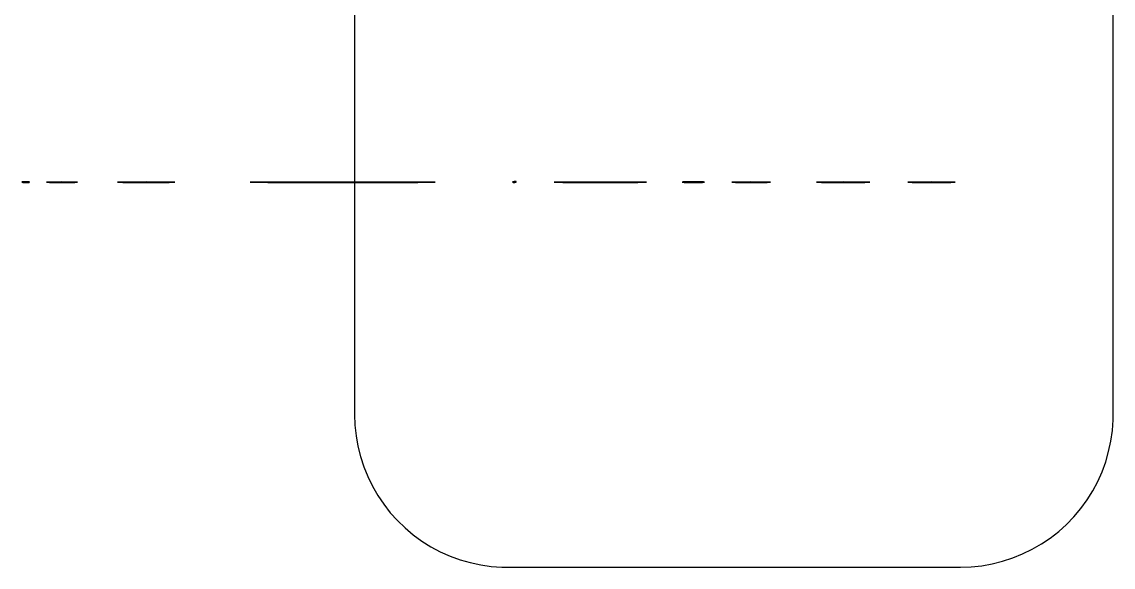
# Model space of a CAD drawing. Extents: x -39 to 235, y 1 to 395.
# Drawn here: x -39.1 to 235.4, y 1 to 138.2 of the extents above; entities that cross this region are included whole.
import ezdxf

# ---------------------------------------------------------------- set-up
doc = ezdxf.new("R2010")
doc.units = 0

msp = doc.modelspace()

# ---------------------------------------------------------------- linework, layer by layer
at = {"layer": 'Layer 1'}
for p, q in [((44.6336, 356.5), (44.6336, 39.4004)), ((235.443, 39.4004), (235.443, 356.494)), ((-39.024868, 97.920188), (-39.076314, 97.869363)), ((-39.076314, 97.869363), (-38.8414, 97.8111)), ((-38.167035, 97.969774), (-39.024868, 97.920188)), ((-38.8414, 97.8111), (-37.25466, 97.8111)), ((-38.8414, 97.8111), (-38.8414, 97.8111)), ((-37.249701, 97.94994), (-38.167035, 97.969774)), ((-37.25466, 97.8111), (-37.123878, 97.891677)), ((-37.123878, 97.891677), (-37.249701, 97.94994)), ((-32.563811, 97.885479), (-32.881158, 97.84643)), ((-32.881158, 97.84643), (-32.0977, 97.8111)), ((-29.04323, 97.930106), (-32.563811, 97.885479)), ((-32.0977, 97.8111), (-25.75074, 97.8111)), ((-32.0977, 97.8111), (-32.0977, 97.8111)), ((-25.463143, 97.885479), (-29.04323, 97.930106)), ((-25.75074, 97.8111), (-25.071416, 97.84643)), ((-25.071416, 97.84643), (-25.463143, 97.885479)), ((-14.940471, 97.866187), (-15.033522, 97.84643)), ((-15.033522, 97.84643), (-13.69161, 97.8111)), ((-14.370934, 97.885479), (-14.940471, 97.866187)), ((-7.82067, 97.930106), (-14.370934, 97.885479)), ((-13.69161, 97.8111), (-13.6916, 97.8111)), ((-13.6916, 97.8111), (-1.9894, 97.8111)), ((-1.275366, 97.885479), (-7.82067, 97.930106)), ((-1.9894, 97.8111), (-0.624554, 97.84643)), ((-0.710554, 97.866187), (-1.275366, 97.885479)), ((-0.624554, 97.84643), (-0.710554, 97.866187)), ((18.722852, 97.853635), (18.392155, 97.847079)), ((18.392155, 97.847079), (18.455487, 97.840232)), ((18.455487, 97.840232), (22.8432, 97.8111)), ((20.527525, 97.865644), (18.722852, 97.853635)), ((41.5667, 97.890437), (20.527525, 97.865644)), ((22.8431, 97.8111), (60.5282, 97.8111)), ((22.8432, 97.8111), (22.8431, 97.8111)), ((62.695093, 97.865644), (41.5667, 97.890437)), ((60.5282, 97.8111), (64.834088, 97.840232)), ((64.531384, 97.853635), (62.695093, 97.865644)), ((64.879287, 97.847079), (64.531384, 97.853635)), ((64.834088, 97.840232), (64.879287, 97.847079)), ((84.765711, 98.04911), (84.364068, 97.974732)), ((84.364068, 97.974732), (84.5277, 97.811099)), ((84.5277, 97.8111), (84.964054, 97.74168)), ((84.5277, 97.811099), (84.5277, 97.8111)), ((85.246692, 98.009443), (84.765711, 98.04911)), ((84.964054, 97.74168), (85.281402, 97.850769)), ((85.281402, 97.850769), (85.246692, 98.009443)), ((94.984266, 97.853635), (94.84388, 97.840232)), ((94.84388, 97.840232), (97.02317, 97.8111)), ((95.892609, 97.865644), (94.984266, 97.853635)), ((106.4246, 97.890437), (95.892609, 97.865644)), ((97.02317, 97.8111), (97.0232, 97.8111)), ((97.0232, 97.8111), (115.8657, 97.8111)), ((116.961541, 97.865644), (106.4246, 97.890437)), ((115.8657, 97.8111), (118.022053, 97.840232)), ((117.874613, 97.853635), (116.961541, 97.865644)), ((118.022053, 97.840232), (117.874613, 97.853635)), ((127.285365, 97.900355), (127.03434, 97.863165)), ((127.03434, 97.863165), (127.56801, 97.8111)), ((129.82911, 97.930106), (127.285365, 97.900355)), ((127.568, 97.8111), (132.12988, 97.8111)), ((127.56801, 97.8111), (127.568, 97.8111)), ((132.377807, 97.900354), (129.82911, 97.930106)), ((132.12988, 97.8111), (132.640611, 97.863165)), ((132.640611, 97.863165), (132.377807, 97.900354)), ((139.899676, 97.885479), (139.493696, 97.84643)), ((139.493696, 97.84643), (140.46, 97.8111)), ((144.30784, 97.930106), (139.899676, 97.885479)), ((140.46, 97.8111), (148.3937, 97.8111)), ((140.46, 97.8111), (140.46, 97.8111)), ((148.775508, 97.885479), (144.30784, 97.930106)), ((148.3937, 97.8111), (149.25587, 97.84643)), ((149.25587, 97.84643), (148.775508, 97.885479)), ((160.895259, 97.866187), (160.814915, 97.84643)), ((160.814915, 97.84643), (162.07997, 97.8111)), ((161.420479, 97.885479), (160.895259, 97.866187)), ((167.51455, 97.930106), (161.420479, 97.885479)), ((162.07997, 97.8111), (162.08, 97.8111)), ((162.08, 97.8111), (172.9888, 97.8111)), ((173.61358, 97.885479), (167.51455, 97.930106)), ((172.9888, 97.8111), (174.230921, 97.84643)), ((174.230921, 97.84643), (173.61358, 97.885479)), ((184.289007, 97.885479), (183.754102, 97.84643)), ((183.754102, 97.84643), (184.88899, 97.8111)), ((189.72855, 97.930106), (184.289007, 97.885479)), ((184.88899, 97.8111), (184.889, 97.8111)), ((184.889, 97.8111), (194.60778, 97.8111)), ((195.173056, 97.885479), (189.72855, 97.930106)), ((194.60778, 97.8111), (195.719738, 97.84643)), ((195.719738, 97.84643), (195.173056, 97.885479)), ((44.6336, 39.4004), (44.7274, 36.7234)), ((235.42, 38.0634), (235.443, 39.4003)), ((44.7274, 36.7234), (45.0077, 34.0595)), ((235.233, 35.3914), (235.42, 38.0634)), ((45.0077, 34.0595), (45.4731, 31.4217)), ((234.86, 32.7389), (235.233, 35.3914)), ((45.4731, 31.4217), (46.1215, 28.8228)), ((234.303, 30.1189), (234.86, 32.7389)), ((46.1215, 28.8228), (46.9495, 26.2754)), ((232.648, 25.0271), (233.564, 27.5441)), ((233.564, 27.5441), (234.303, 30.1189)), ((46.9495, 26.2754), (47.9532, 23.792)), ((231.558, 22.5802), (232.648, 25.0271)), ((47.9532, 23.792), (49.1277, 21.3846)), ((230.301, 20.2152), (231.558, 22.5802)), ((49.1277, 21.3846), (50.4673, 19.0651)), ((228.881, 17.9437), (230.301, 20.2152)), ((50.4673, 19.0651), (51.9654, 16.8446)), ((51.9654, 16.8446), (53.6147, 14.734)), ((227.307, 15.7768), (228.881, 17.9437)), ((53.6147, 14.734), (55.4073, 12.7437)), ((225.585, 13.725), (227.307, 15.7768)), ((55.4073, 12.7437), (57.3343, 10.8832)), ((221.733, 10.006), (223.724, 11.7983)), ((223.724, 11.7983), (225.585, 13.725)), ((57.3343, 10.8832), (59.3864, 9.16168)), ((59.3864, 9.16168), (61.5536, 7.58751)), ((217.402, 6.85935), (219.623, 8.35707)), ((219.623, 8.35707), (221.733, 10.006)), ((61.5536, 7.58751), (63.8253, 6.16835)), ((63.8253, 6.16835), (66.1905, 4.91111)), ((212.674, 4.34612), (215.082, 5.52019)), ((215.082, 5.52019), (217.402, 6.85935)), ((66.1905, 4.91111), (68.6377, 3.82192)), ((68.6377, 3.82192), (71.1548, 2.90609)), ((71.1548, 2.90609), (73.7297, 2.16807)), ((207.643, 2.51526), (210.191, 3.34285)), ((210.191, 3.34285), (212.674, 4.34612)), ((73.7297, 2.16807), (76.3498, 1.61148)), ((76.3498, 1.61148), (79.0024, 1.239)), ((79.0024, 1.239), (81.6745, 1.05247)), ((81.6745, 1.05247), (83.0047, 1.02925)), ((83.0047, 1.02925), (197.065, 1.02925)), ((197.065, 1.02925), (199.742, 1.12258)), ((199.742, 1.12258), (202.406, 1.40242)), ((202.406, 1.40242), (205.044, 1.8674)), ((205.044, 1.8674), (207.643, 2.51526))]:
    msp.add_line(p, q, dxfattribs=at)

doc.saveas('drawing.dxf')
